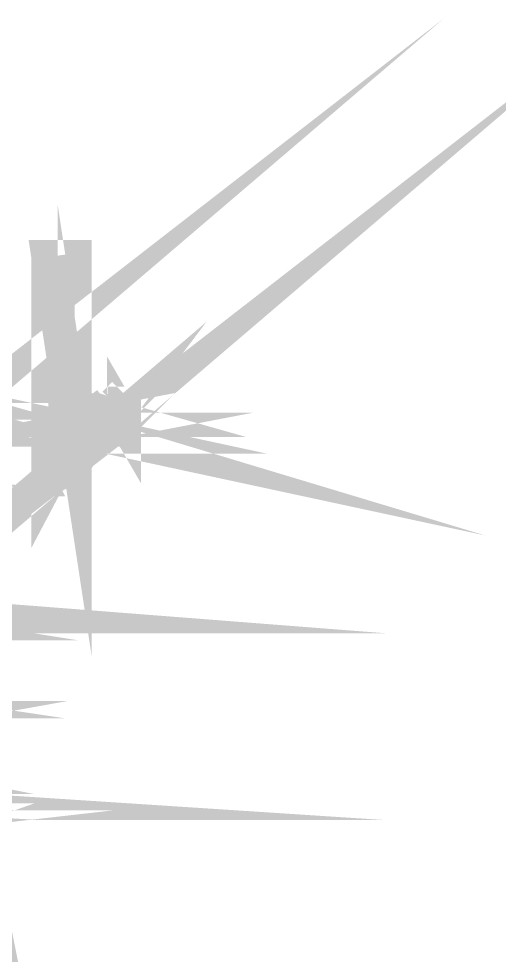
# Model space of a CAD drawing. Header units: inches. Extents: x -524 to 1067, y -71 to 1110.
# Drawn here: x 545.13 to 558.21, y 157.25 to 182.77 of the extents above; entities that cross this region are included whole.
import ezdxf

# ---------------------------------------------------------------- set-up
doc = ezdxf.new("R2010")
doc.units = ezdxf.units.IN
doc.header["$MEASUREMENT"] = 0
doc.layers.add('H', color=7, linetype='Continuous')
doc.layers.add('P', color=7, linetype='Continuous')

msp = doc.modelspace()

# ---------------------------------------------------------------- hatches: boundary and pattern name
at = {"layer": 'H', "linetype": 'Continuous'}
for points in [[(546.6465344675576, 171.5746471466924), (545.9348160794148, 170.158510046183), (545.9348160794148, 176.2099412643395), (546.6465344675576, 176.2099412643395), (546.6465344675576, 171.5746471466924)], [(548.0626715680671, 171.8337856367342), (547.354603017812, 172.0235772069055), (547.5443945879836, 172.2827156969472), (548.0626715680671, 171.8337856367342)], [(548.0626715680671, 171.8337856367342), (547.5443945879836, 172.2827156969472), (547.8035330780253, 172.2827156969472), (548.0626715680671, 171.8337856367342)], [(548.0626715680671, 171.8337856367342), (547.8035330780253, 172.2827156969472), (548.0626715680671, 172.4761571050065), (548.0626715680671, 171.8337856367342)], [(546.9020231197112, 171.8337856367342), (547.0954645277704, 172.0235772069055), (547.354603017812, 172.0235772069055), (548.0626715680671, 171.8337856367342), (546.9020231197112, 171.8337856367342)], [(546.6465344675576, 171.5746471466924), (548.0626715680671, 171.8337856367342), (547.8035330780253, 171.5746471466924), (546.6465344675576, 171.5746471466924)], [(546.6465344675576, 171.5746471466924), (546.9020231197112, 171.8337856367342), (548.0626715680671, 171.8337856367342), (546.6465344675576, 171.5746471466924)], [(547.354603017812, 171.3155086566508), (545.9348160794148, 170.158510046183), (546.6465344675576, 171.5746471466924), (547.5443945879836, 171.5746471466924), (547.5443945879836, 171.3155086566508), (547.354603017812, 171.3155086566508)], [(545.9348160794148, 170.158510046183), (547.354603017812, 171.3155086566508), (547.0954645277704, 171.1257170864794), (545.9348160794148, 170.158510046183)], [(545.9348160794148, 170.158510046183), (546.9020231197112, 170.9322756784201), (546.9020231197112, 171.1257170864794), (547.0954645277704, 171.1257170864794), (546.9020231197112, 170.9322756784201), (546.9020231197112, 170.8665785964377), (545.9348160794148, 170.158510046183)], [(545.9348160794148, 170.158510046183), (546.9020231197112, 170.8665785964377), (546.6465344675576, 170.6731371883784), (545.9348160794148, 170.158510046183)], [(545.9348160794148, 170.158510046183), (546.6465344675576, 170.6731371883784), (546.3873959775158, 170.4176485362246), (545.9348160794148, 170.158510046183)], [(545.9348160794148, 170.158510046183), (546.3873959775158, 170.4176485362246), (546.3873959775158, 170.158510046183), (545.9348160794148, 170.158510046183)]]:
    msp.add_hatch(color=256, dxfattribs=at).paths.add_polyline_path(points)

# ---------------------------------------------------------------- linework, layer by layer
at = {"layer": 'P', "const_width": 0.927058823529412}
for points in [[(542.4601704101235, 171.1257170864794), (541.2995219617676, 170.2242071281653), (542.6536118181828, 171.3812057386332)], [(547.2889059358299, 171.3812057386332), (547.0954645277704, 171.1257170864794), (545.9348160794148, 170.2242071281653), (547.2889059358299, 171.3812057386332)], [(543.1682389603784, 163.7201960119079), (543.8106104286508, 161.2091075450251), (543.1682389603784, 164.4282645621627), (543.1682389603784, 163.7201960119079)], [(546.6465344675576, 176.2756383463219), (545.9348160794148, 176.2756383463219), (546.6465344675576, 171.5746471466924), (546.6465344675576, 176.2756383463219)], [(545.9348160794148, 176.2756383463219), (546.6465344675576, 171.5746471466924)], [(546.6465344675576, 171.5746471466924), (545.9348160794148, 170.2242071281653), (545.9348160794148, 176.2756383463219)], [(540.5914534115132, 167.1984915190871), (543.1682389603784, 166.4904229688324), (540.8505919015549, 167.1984915190871), (540.5914534115132, 167.1984915190871)], [(547.5443945879836, 171.3812057386332), (546.6465344675576, 171.5746471466924), (547.2889059358299, 171.3812057386332), (547.5443945879836, 171.3812057386332)], [(547.7378359960428, 172.2827156969472), (547.9969744860846, 171.8337856367342), (547.9969744860846, 172.5418541869889)], [(547.9969744860846, 172.5418541869889), (547.7378359960428, 172.2827156969472)], [(547.9969744860846, 171.8337856367342), (547.9969744860846, 172.5418541869889)], [(547.9969744860846, 172.5418541869889), (547.9969744860846, 172.5418541869889)], [(547.9969744860846, 172.5418541869889), (547.9969744860846, 171.8337856367342)], [(542.2010319200817, 171.8337856367342), (543.3616803684376, 171.8337856367342), (542.4601704101235, 172.089274288888), (542.2010319200817, 171.8337856367342)], [(546.8363260377289, 171.8337856367342), (547.9969744860846, 171.8337856367342), (547.0954645277704, 172.089274288888), (546.8363260377289, 171.8337856367342)], [(547.9969744860846, 171.8337856367342), (547.2889059358299, 172.089274288888), (547.5443945879836, 172.2827156969472)], [(547.9969744860846, 171.8337856367342), (547.0954645277704, 172.089274288888)], [(547.0954645277704, 172.089274288888), (547.2889059358299, 172.089274288888), (547.9969744860846, 171.8337856367342)], [(547.2889059358299, 172.089274288888), (547.9969744860846, 171.8337856367342), (547.2889059358299, 172.089274288888), (547.9969744860846, 171.8337856367342), (547.2889059358299, 172.089274288888)], [(547.2889059358299, 172.089274288888), (547.2889059358299, 172.089274288888)], [(547.5443945879836, 172.2827156969472), (547.9969744860846, 171.8337856367342)], [(547.5443945879836, 172.2827156969472), (547.9969744860846, 171.8337856367342)], [(547.9969744860846, 171.8337856367342), (547.7378359960428, 172.2827156969472), (547.5443945879836, 172.2827156969472)], [(547.9969744860846, 171.8337856367342), (547.7378359960428, 172.2827156969472)], [(547.7378359960428, 172.2827156969472), (547.7378359960428, 172.2827156969472)], [(547.7378359960428, 172.2827156969472), (547.9969744860846, 171.8337856367342)], [(547.9969744860846, 171.8337856367342), (547.7378359960428, 171.5746471466924), (546.6465344675576, 171.5746471466924), (547.9969744860846, 171.8337856367342)], [(547.9969744860846, 171.8337856367342), (546.6465344675576, 171.5746471466924)], [(546.6465344675576, 171.5746471466924), (546.8363260377289, 171.8337856367342)], [(546.8363260377289, 171.8337856367342), (547.9969744860846, 171.8337856367342), (546.8363260377289, 171.8337856367342), (547.9969744860846, 171.8337856367342)], [(546.6465344675576, 171.5746471466924), (547.2889059358299, 171.3812057386332), (545.9348160794148, 170.2242071281653)], [(545.9348160794148, 170.2242071281653), (546.6465344675576, 171.5746471466924)], [(547.7378359960428, 171.5746471466924), (546.6465344675576, 171.5746471466924)], [(546.6465344675576, 171.5746471466924), (547.7378359960428, 171.5746471466924), (547.7378359960428, 171.5746471466924), (546.6465344675576, 171.5746471466924)], [(547.7378359960428, 171.5746471466924), (546.6465344675576, 171.5746471466924)], [(546.6465344675576, 171.5746471466924), (546.6465344675576, 171.5746471466924)], [(547.7378359960428, 171.5746471466924), (546.6465344675576, 171.5746471466924)], [(546.6465344675576, 171.5746471466924), (547.5443945879836, 171.5746471466924), (547.7378359960428, 171.5746471466924)], [(547.5443945879836, 171.5746471466924), (546.6465344675576, 171.5746471466924), (547.5443945879836, 171.5746471466924)], [(545.9348160794148, 170.2242071281653), (546.8363260377289, 171.1257170864794)], [(545.9348160794148, 170.2242071281653), (546.8363260377289, 171.1257170864794), (547.0954645277704, 171.1257170864794), (545.9348160794148, 170.2242071281653)], [(547.0954645277704, 171.1257170864794), (545.9348160794148, 170.2242071281653), (547.0954645277704, 171.1257170864794), (547.0954645277704, 171.1257170864794)], [(546.8363260377289, 171.1257170864794), (546.8363260377289, 170.9322756784201)], [(546.8363260377289, 170.9322756784201), (546.6465344675576, 170.6731371883785), (545.9348160794148, 170.2242071281653)], [(545.9348160794148, 170.2242071281653), (546.8363260377289, 170.9322756784201)], [(546.8363260377289, 170.9322756784201), (545.9348160794148, 170.2242071281653)], [(532.222375134533, 170.6731371883785), (534.5400221933564, 170.4796957803192), (532.4815136245747, 170.4796957803192), (532.222375134533, 170.6731371883785)], [(545.9348160794148, 170.2242071281653), (546.6465344675576, 170.6731371883785)], [(546.6465344675576, 170.6731371883785), (545.9348160794148, 170.2242071281653), (546.6465344675576, 170.6731371883785), (546.6465344675576, 170.6731371883785)], [(546.6465344675576, 170.6731371883785), (546.3873959775158, 170.4796957803192)], [(546.3873959775158, 170.4796957803192), (545.9348160794148, 170.2242071281653), (546.3873959775158, 170.4796957803192)], [(546.3873959775158, 170.4796957803192), (545.9348160794148, 170.2242071281653)], [(546.3873959775158, 170.4796957803192), (545.9348160794148, 170.2242071281653), (546.3873959775158, 170.4796957803192)], [(546.3873959775158, 170.4796957803192), (546.3873959775158, 170.4796957803192)], [(546.3873959775158, 170.2242071281653), (545.9348160794148, 170.2242071281653), (546.3873959775158, 170.2242071281653), (546.3873959775158, 170.2242071281653)], [(539.6278962091046, 166.4904229688324), (543.1682389603784, 166.4904229688324), (539.8833848612583, 166.7459116209862)], [(539.6278962091046, 166.4904229688324), (540.8505919015549, 166.2969815607731), (539.6278962091046, 166.2969815607731)], [(540.3359647593593, 164.1727759100088), (543.1682389603784, 163.7201960119079), (540.1425233512998, 164.1727759100088), (540.3359647593593, 164.1727759100088)], [(540.1425233512998, 163.7201960119079), (541.2995219617676, 163.7201960119079), (539.8833848612583, 163.4647073597541)], [(539.8833848612583, 162.3040589113983), (540.8505919015549, 162.1106175033391), (539.8833848612583, 162.1106175033391), (539.8833848612583, 162.3040589113983)], [(543.8106104286508, 161.2091075450251), (540.1425233512998, 161.8551288511853), (539.8833848612583, 161.8551288511853), (543.8106104286508, 161.2091075450251)], [(541.9455432679281, 161.8551288511853), (539.8833848612583, 161.8551288511853), (543.8106104286508, 161.2091075450251)], [(543.8106104286508, 161.2091075450251), (540.3359647593593, 161.661687443126), (540.1425233512998, 161.661687443126), (543.8106104286508, 161.2091075450251)], [(529.2623566074369, 161.4025489530844), (532.4815136245747, 161.2091075450251), (529.0032181173954, 161.4025489530844), (529.2623566074369, 161.4025489530844)], [(541.0440333096142, 161.4025489530844), (543.8106104286508, 161.2091075450251), (540.8505919015549, 161.4025489530844), (541.0440333096142, 161.4025489530844)]]:
    msp.add_lwpolyline(points, dxfattribs=at)

doc.saveas('drawing.dxf')
